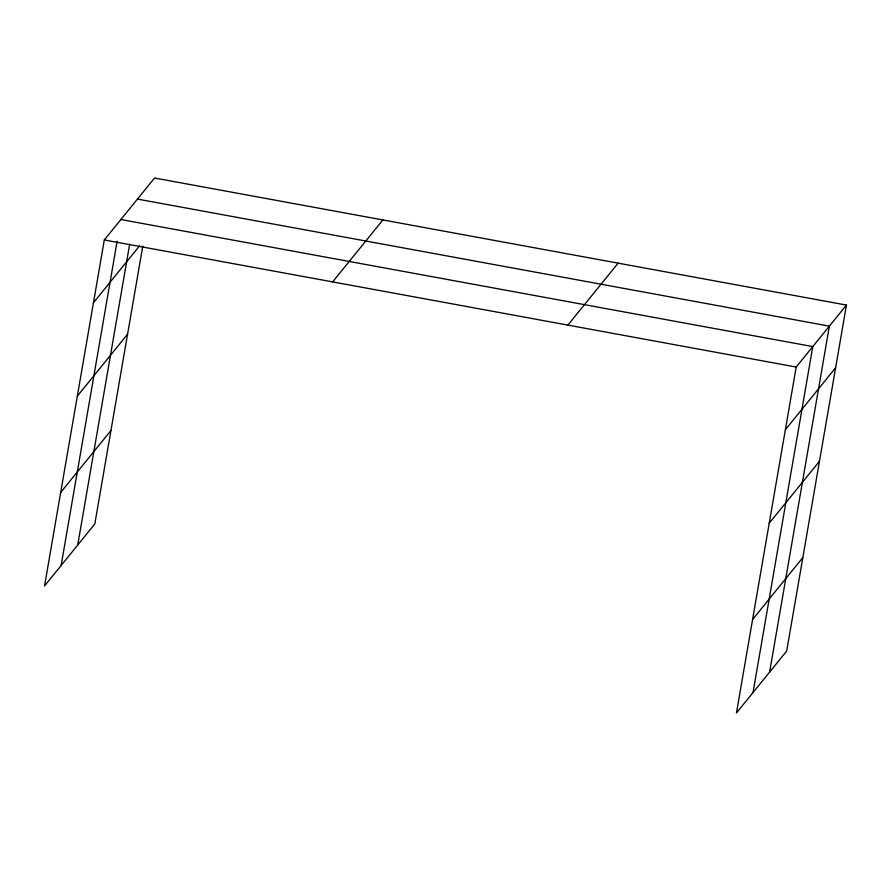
<?xml version="1.0" encoding="UTF-8"?>
<svg xmlns="http://www.w3.org/2000/svg" width="891" height="891" viewBox="0 0 891 891"><rect width="100%" height="100%" fill="white"/><g stroke="black" fill="none" stroke-linecap="round" stroke-linejoin="round"><path stroke-width="1.34" d="M846.45 305.078L796.198 367.036L736.445 712.989L786.697 651.031L846.45 305.078L154.555 178.011L104.303 239.969L44.55 585.922L94.802 523.964L142.783 246.139M61.134 565.484L117.122 241.338M77.717 545.036L129.696 244.067M753.029 692.541L812.781 346.588L120.886 219.52M769.612 672.092L829.365 326.139L137.47 199.083M93.477 302.684L139.453 245.994M77.328 396.15L127.58 334.192M60.699 492.456L110.941 430.498M332.633 281.901L382.885 219.943M567.879 325.104L618.12 263.146M785.372 429.74L835.613 367.783M769.223 523.217L819.475 461.26M752.594 619.512L802.836 557.554M104.303 239.969L796.198 367.036"/></g></svg>
